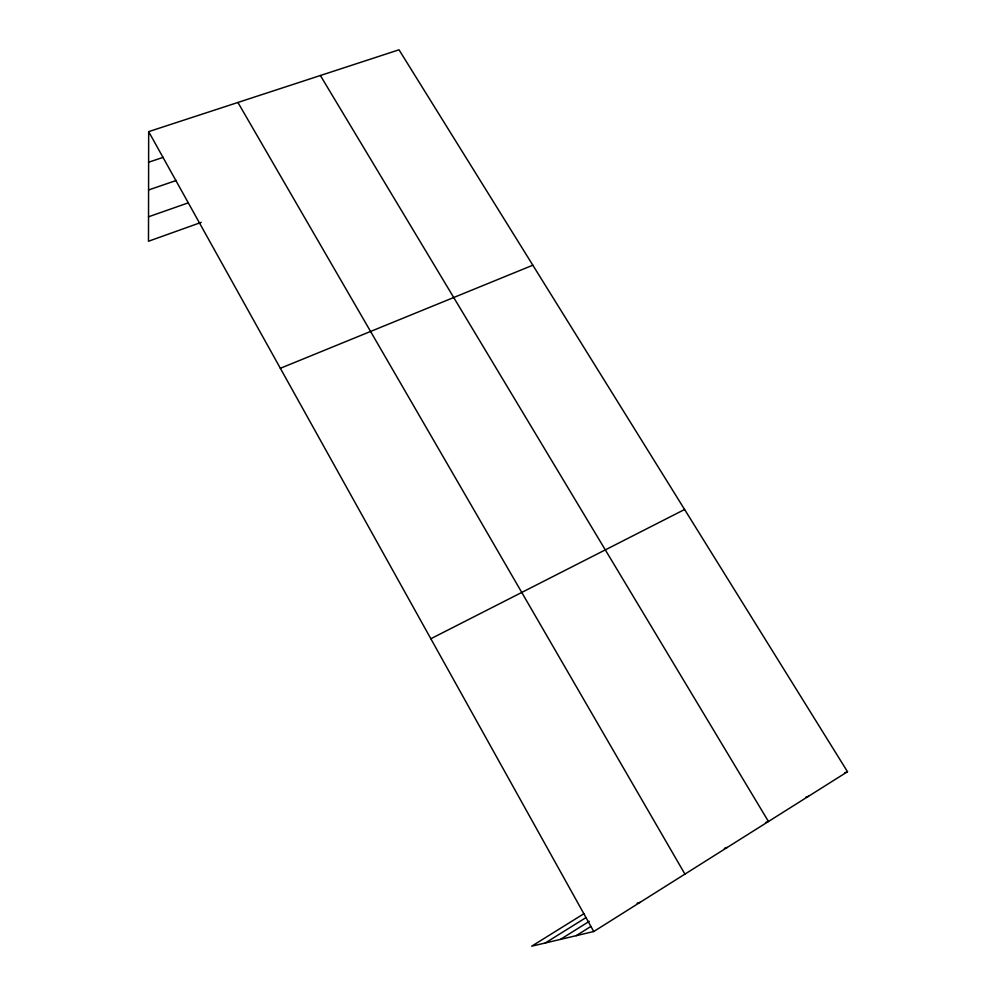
<?xml version="1.0" encoding="UTF-8"?>
<svg xmlns="http://www.w3.org/2000/svg" width="996" height="996" viewBox="0 0 996 996"><rect width="100%" height="100%" fill="white"/><g stroke="black" fill="none" stroke-linecap="round" stroke-linejoin="round"><path stroke-width="1.49" d="M583.917 913.706L531.69 946.2L593.753 931.521L847.509 771.713L399.01 49.8L148.665 131.634L148.491 241.244L201.242 222.369M576.174 935.68L590.64 926.604M560.399 939.415L589.271 921.35M545.31 942.975L585.947 917.627M430.845 638.747L684.601 509.491M280.349 368.296L532.835 265.21M844.683 772.784L847.509 771.713M805.664 797.31L808.528 796.277M148.529 216.792L188.057 202.923M765.563 822.509L768.464 821.501L320.376 75.509M148.566 189.975L176.292 180.463M148.616 162.224L163.17 157.343M724.353 848.393L727.279 847.434M637.067 903.198L640.017 902.388M237.919 102.451L684.924 874.115M148.665 131.634L593.753 931.521"/></g></svg>
